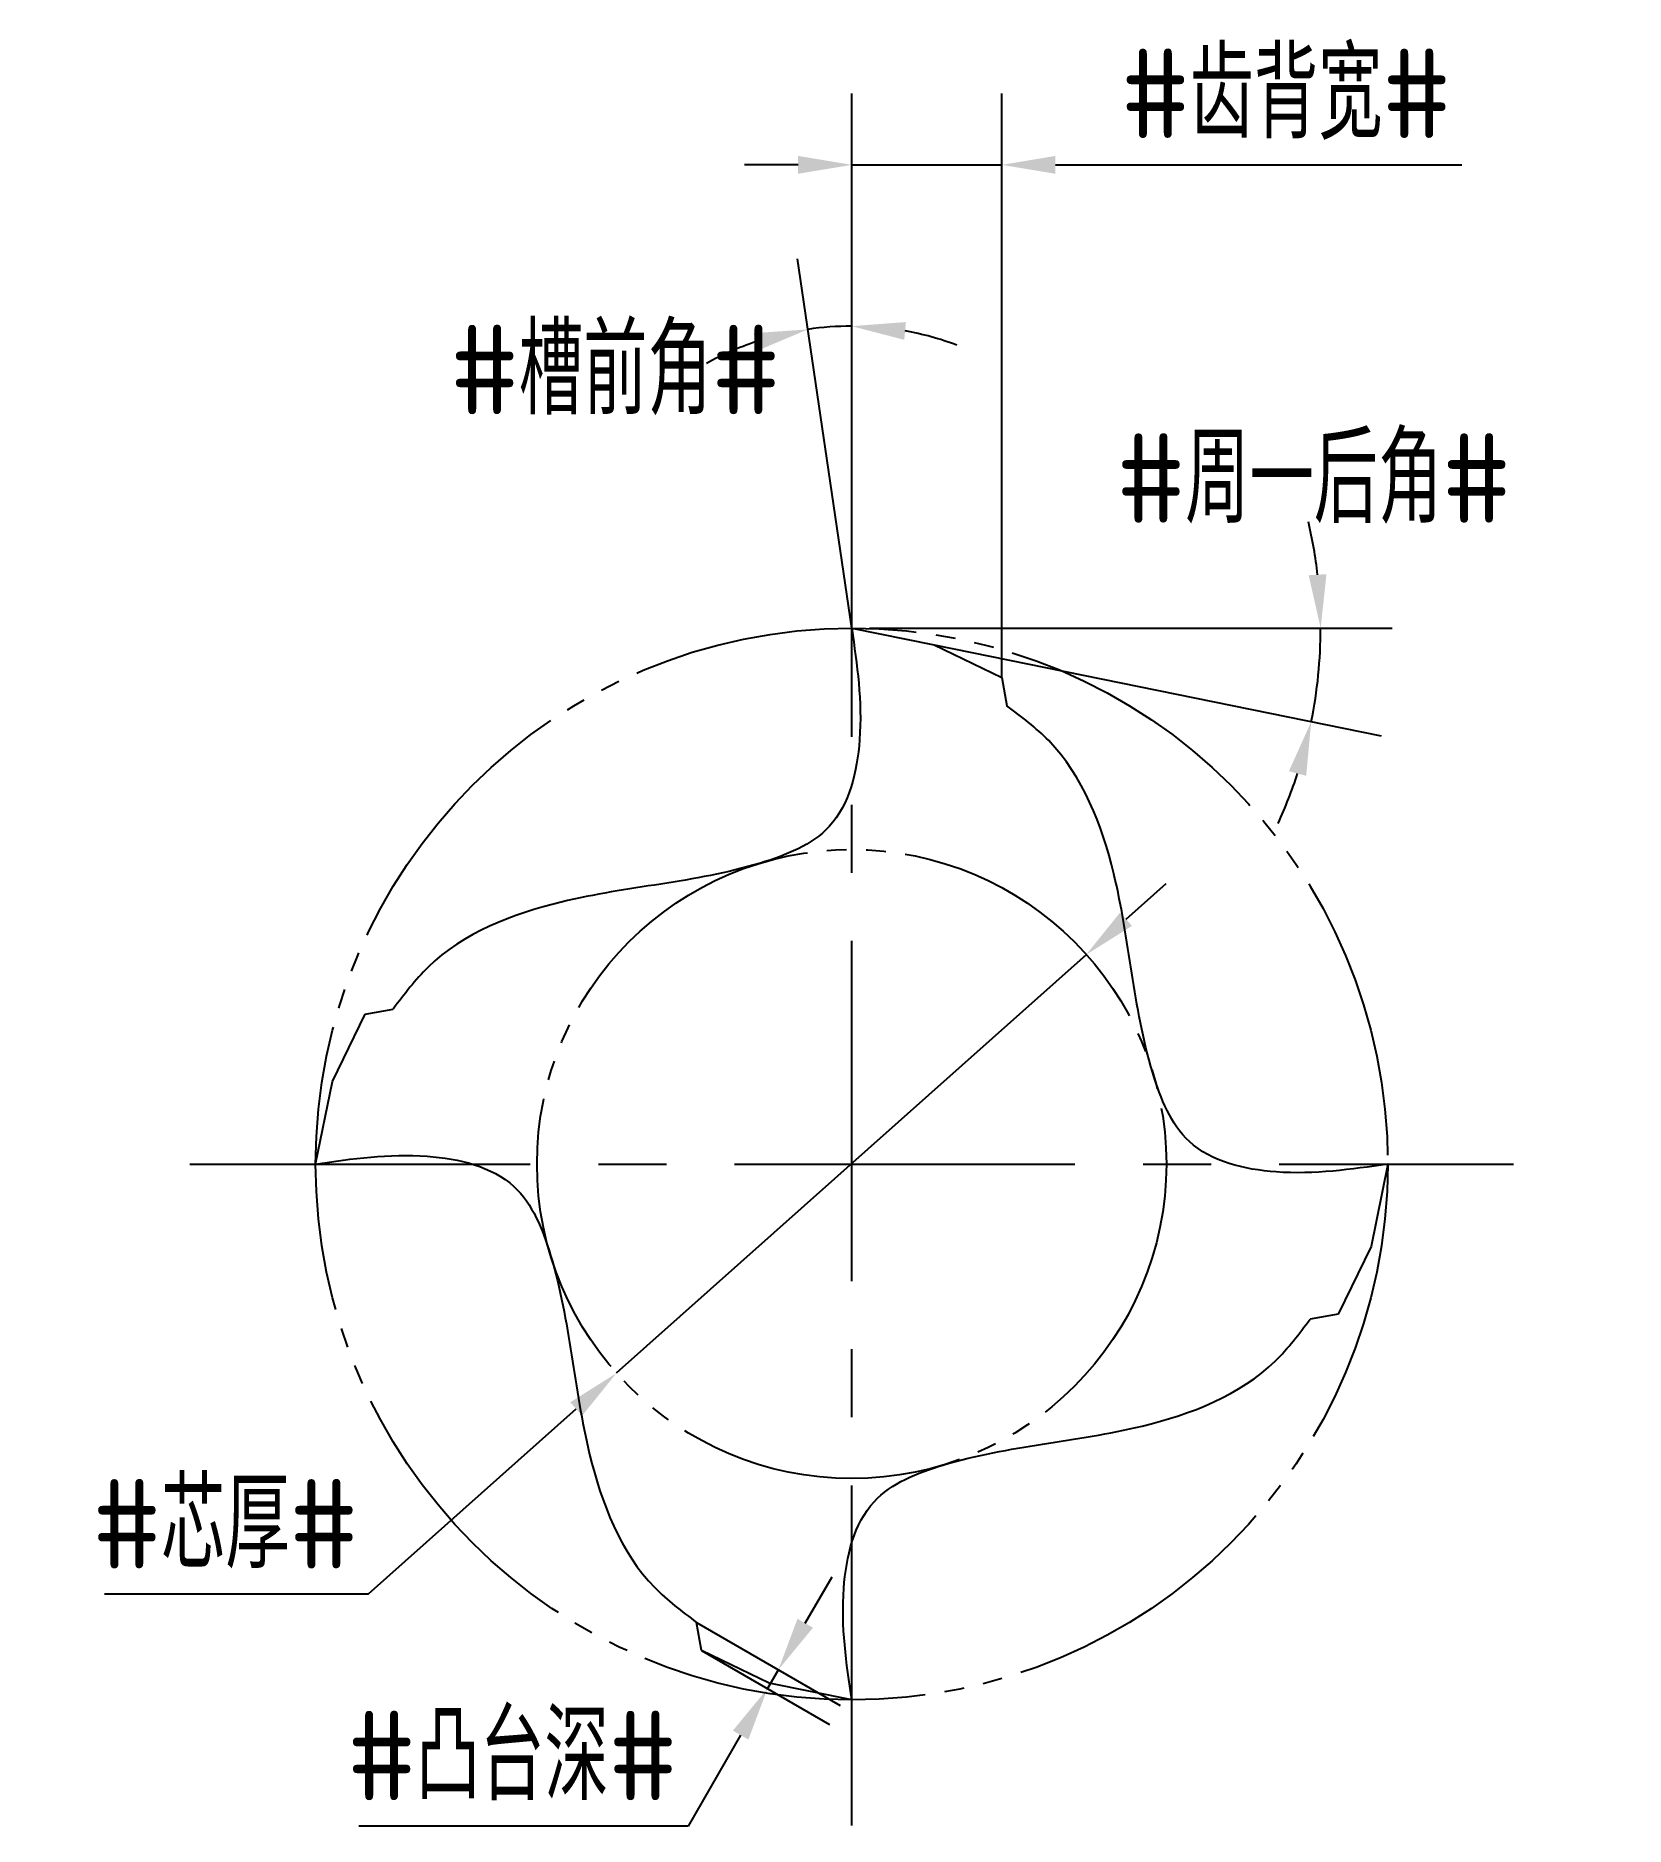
# Model space of a CAD drawing. Header units: millimetres. Extents: x 162.2 to 206.6, y 67.4 to 117.5.
import ezdxf

# ---------------------------------------------------------------- set-up
doc = ezdxf.new("R2010")
doc.units = ezdxf.units.MM
for name, pattern in [('ACAD_ISO04W100', [30, 24, -3, 0, -3]), ('CENTER', [50.8, 31.75, -6.35, 6.35, -6.35]), ('JIS_09_08', [10.75, 8, -0.55, 0.55, -0.55, 0.55, -0.55])]:
    doc.linetypes.add(name, pattern=pattern)
for name, color, linetype in [('中心线', 2, 'ACAD_ISO04W100'), ('标注', 7, 'Continuous'), ('虚线轮廓', 1, 'Continuous'), ('轮廓', 4, 'Continuous')]:
    doc.layers.add(name, color=color, linetype=linetype)
doc.styles.add('CFST0', font='gbenor.shx', dxfattribs={"bigfont": 'gbcbig.shx'})
doc.dimstyles.new('TYToolDesignC1-1', dxfattribs={"dimtxt": 2.5, "dimasz": 1.5, "dimexe": 2, "dimexo": 0, "dimtad": 1, "dimtoh": 1, "dimdec": 3, "dimdsep": 46, "dimtxsty": 'CFST0', "dimcen": 2.502, "dimclrd": 3, "dimclre": 3, "dimclrt": 3, "dimazin": 2, "dimtfac": 1, "dimtdec": 3, "dimtmove": 0, "dimatfit": 3, "dimfxl": 1, "dimarcsym": 0})

# ---------------------------------------------------------------- blocks, each defined once
blk = doc.blocks.new('*D6')
at = {"layer": 'Defpoints', "color": 0, "transparency": 16777216}
for p in [(191.557, 91.797), (178.413, 80.083)]:
    blk.add_point(p, dxfattribs=at)
at = {"layer": '标注', "color": 3, "lineweight": -2, "transparency": 16777216}
for p, q in [((192.677, 92.795), (193.797, 93.793)), ((191.557, 91.797), (178.413, 80.083)), ((171.481, 73.906), (177.293, 79.085)), ((164.091, 73.906), (171.481, 73.906))]:
    blk.add_line(p, q, dxfattribs=at)
at = {"layer": '标注', "color": 3, "transparency": 16777216}
for points in [[(192.511, 92.982), (192.844, 92.608), (191.557, 91.797)], [(177.126, 79.272), (177.459, 78.898), (178.413, 80.083)]]:
    blk.add_solid(points, dxfattribs=at)
at = {"layer": '标注', "color": 3, "transparency": 16777216, "insert": (167.474, 75.864), "char_height": 2.5, "attachment_point": 5, "style": 'CFST0'}
blk.add_mtext('#芯厚#', dxfattribs=at)
blk = doc.blocks.new('*D5')
at = {"layer": 'Defpoints', "color": 0, "transparency": 16777216}
for p in [(184.589, 109.384), (185, 100.94), (185, 100.94), (185, 100), (185.26, 99.17)]:
    blk.add_point(p, dxfattribs=at)
at = {"layer": '标注', "color": 3, "lineweight": -2, "transparency": 16777216}
for q in [(183.481, 111.283), (185, 111.394)]:
    blk.add_line((185, 100.94), q, dxfattribs=at)
for start, end in [(90, 98.3566), (69.6406, 79.8203), (108.5363, 118.716)]:
    blk.add_arc((185, 100.94), 8.454, start, end, dxfattribs=at)
at = {"layer": '标注', "color": 3, "transparency": 16777216}
for points in [[(182.254, 109.198), (182.371, 108.712), (183.771, 109.304)], [(186.472, 109.012), (186.516, 109.51), (185, 109.394)]]:
    blk.add_solid(points, dxfattribs=at)
at = {"layer": '标注', "color": 3, "transparency": 16777216, "insert": (178.385, 108.162), "char_height": 2.5, "attachment_point": 5, "style": 'CFST0'}
blk.add_mtext('#槽前角#', dxfattribs=at)
blk = doc.blocks.new('*D3')
at = {"layer": 'Defpoints', "color": 0, "transparency": 16777216}
for p in [(185, 100.94), (185, 100.94), (185.5, 100.94), (187.31, 100.47), (198.005, 99.189)]:
    blk.add_point(p, dxfattribs=at)
at = {"layer": '标注', "color": 3, "lineweight": -2, "transparency": 16777216}
for p, q in [((185.5, 100.94), (200.123, 100.94)), ((187.31, 100.47), (199.819, 97.925))]:
    blk.add_line(p, q, dxfattribs=at)
for start, end in [(6.5529, 13.1057), (348.4994, 0), (335.3937, 341.9465)]:
    blk.add_arc((185, 100.94), 13.123, start, end, dxfattribs=at)
at = {"layer": '标注', "color": 3, "transparency": 16777216}
for points in [[(198.286, 102.452), (197.787, 102.423), (198.123, 100.94)], [(197.235, 96.937), (197.718, 96.809), (197.859, 98.324)]]:
    blk.add_solid(points, dxfattribs=at)
at = {"layer": '标注', "color": 3, "transparency": 16777216, "insert": (197.93, 105.124), "char_height": 2.5, "attachment_point": 5, "style": 'CFST0'}
blk.add_mtext('#周一后角#', dxfattribs=at)
blk = doc.blocks.new('*D4')
at = {"layer": 'Defpoints', "color": 0, "transparency": 16777216}
for p in [(189.2, 113.91), (185, 100.94), (189.2, 99.56)]:
    blk.add_point(p, dxfattribs=at)
at = {"layer": '标注', "color": 3, "lineweight": -2, "transparency": 16777216}
for p, q in [((185, 100.94), (185, 115.91)), ((189.2, 99.56), (189.2, 115.91)), ((183.5, 113.91), (182, 113.91)), ((185, 113.91), (189.2, 113.91)), ((190.7, 113.91), (202.072, 113.91))]:
    blk.add_line(p, q, dxfattribs=at)
at = {"layer": '标注', "color": 3, "transparency": 16777216}
for points in [[(183.5, 114.16), (183.5, 113.66), (185, 113.91)], [(190.7, 114.16), (190.7, 113.66), (189.2, 113.91)]]:
    blk.add_solid(points, dxfattribs=at)
at = {"layer": '标注', "color": 3, "transparency": 16777216, "insert": (197.155, 115.882), "char_height": 2.5, "attachment_point": 5, "style": 'CFST0'}
blk.add_mtext('#齿背宽#', dxfattribs=at)
blk = doc.blocks.new('*D7')
at = {"layer": 'Defpoints', "color": 0, "transparency": 16777216}
for p in [(180.66, 73.11), (180.8, 72.32), (182.643, 71.256)]:
    blk.add_point(p, dxfattribs=at)
at = {"layer": '标注', "color": 3, "lineweight": -2, "transparency": 16777216}
for p, q in [((183.7, 73.087), (184.45, 74.386)), ((180.66, 73.11), (184.682, 70.788)), ((180.8, 72.32), (184.375, 70.256)), ((182.95, 71.788), (182.643, 71.256)), ((181.893, 69.957), (180.42, 67.406)), ((180.42, 67.406), (171.211, 67.406))]:
    blk.add_line(p, q, dxfattribs=at)
at = {"layer": '标注', "color": 3, "transparency": 16777216}
for points in [[(183.484, 73.212), (183.917, 72.962), (182.95, 71.788)], [(181.676, 70.082), (182.11, 69.832), (182.643, 71.256)]]:
    blk.add_solid(points, dxfattribs=at)
at = {"layer": '标注', "color": 3, "transparency": 16777216, "insert": (175.503, 69.377), "char_height": 2.5, "attachment_point": 5, "style": 'CFST0'}
blk.add_mtext('#凸台深#', dxfattribs=at)

msp = doc.modelspace()

# ---------------------------------------------------------------- linework, layer by layer
at = {"layer": '中心线', "linetype": 'CENTER', "ltscale": 0.3}
for p, q in [((185, 67.422), (185, 104.458)), ((166.482, 85.94), (203.518, 85.94))]:
    msp.add_line(p, q, dxfattribs=at)
at = {"layer": '虚线轮廓', "color": 7, "linetype": 'JIS_09_08'}
for radius in [15, 8.8047]:
    msp.add_circle((185, 85.94), radius, dxfattribs=at)
at = {"layer": '轮廓', "linetype": 'Continuous'}
for p, q in [((185, 100.94), (187.311, 100.4721)), ((187.311, 100.4721), (189.2, 99.5574)), ((170.4679, 88.251), (171.3826, 90.14)), ((170, 85.94), (170.4679, 88.251)), ((200, 85.94), (199.5321, 83.629)), ((199.5321, 83.629), (198.6174, 81.74)), ((182.689, 71.4079), (180.8, 72.3226)), ((182.689, 71.4079), (180.8, 72.3226)), ((185, 70.94), (182.689, 71.4079)), ((185, 70.94), (182.689, 71.4079))]:
    msp.add_line(p, q, dxfattribs=at)
at = {"layer": '轮廓'}
for p, q in [((189.2, 99.5574), (189.3389, 98.7696)), ((171.3826, 90.14), (172.1704, 90.2789)), ((198.6174, 81.74), (197.8296, 81.6011)), ((180.8, 72.3226), (180.6611, 73.1104))]:
    msp.add_line(p, q, dxfattribs=at)
for points in [[(185, 100.94), (185.22, 97.815), (184.3724, 95.3911), (182.4451, 94.3658), (176.8743, 93.2744), (173.1472, 91.4527), (172.1704, 90.2789)], [(200, 85.94), (196.875, 85.72), (194.4511, 86.5676), (193.4258, 88.4949), (192.3344, 94.0657), (190.5127, 97.7928), (189.3389, 98.7696)], [(170, 85.94), (173.125, 86.16), (175.5489, 85.3124), (176.5742, 83.3851), (177.6656, 77.8143), (179.4873, 74.0872), (180.6611, 73.1104)], [(185, 70.94), (184.78, 74.065), (185.6276, 76.4889), (187.5549, 77.5142), (193.1257, 78.6056), (196.8528, 80.4273), (197.8296, 81.6011)]]:
    msp.add_spline(points, degree=3, dxfattribs=at)

# ---------------------------------------------------------------- dimensions: what is measured, and where the dimension line sits
at = {"layer": '标注'}
dim = msp.add_linear_dim(base=(189.2, 113.9104), p1=(185, 100.94), p2=(189.2, 99.56), text='#齿背宽#', dimstyle='TYToolDesignC1-1', dxfattribs=at)
dim.commit()
dim.dimension.update_dxf_attribs({"geometry": '*D4', "text_midpoint": (197.155, 113.9104), "dimtype": 160})
for base, line1, line2, text, picture, middle in [((184.5892, 109.3838), ((185, 100.94), (185, 100)), ((185, 100.94), (185.26, 99.17)), '#槽前角#', '*D5', (178.3854, 106.2043)), ((198.0053, 99.1892), ((185, 100.94), (187.31, 100.47)), ((185, 100.94), (185.5, 100.94)), '#周一后角#', '*D3', (197.93, 103.18))]:
    dim = msp.add_angular_dim_2l(base=base, line1=line1, line2=line2, text=text, dimstyle='TYToolDesignC1-1', dxfattribs=at)
    dim.commit()
    dim.dimension.update_dxf_attribs({"geometry": picture, "text_midpoint": middle, "dimtype": 162})
dim = msp.add_diameter_dim_2p(p1=(191.5574, 91.797), p2=(178.4126, 80.083), text='#芯厚#', dimstyle='TYToolDesignC1-1', dxfattribs=at)
dim.commit()
dim.dimension.update_dxf_attribs({"geometry": '*D6', "text_midpoint": (167.4735, 73.9059), "dimtype": 163})
dim = msp.add_linear_dim(base=(182.643, 71.2559), p1=(180.66, 73.11), p2=(180.8, 72.32), angle=240, text='#凸台深#', dimstyle='TYToolDesignC1-1', dxfattribs=at)
dim.commit()
dim.dimension.update_dxf_attribs({"geometry": '*D7', "text_midpoint": (175.5029, 67.406), "dimtype": 160})

doc.saveas('drawing.dxf')
